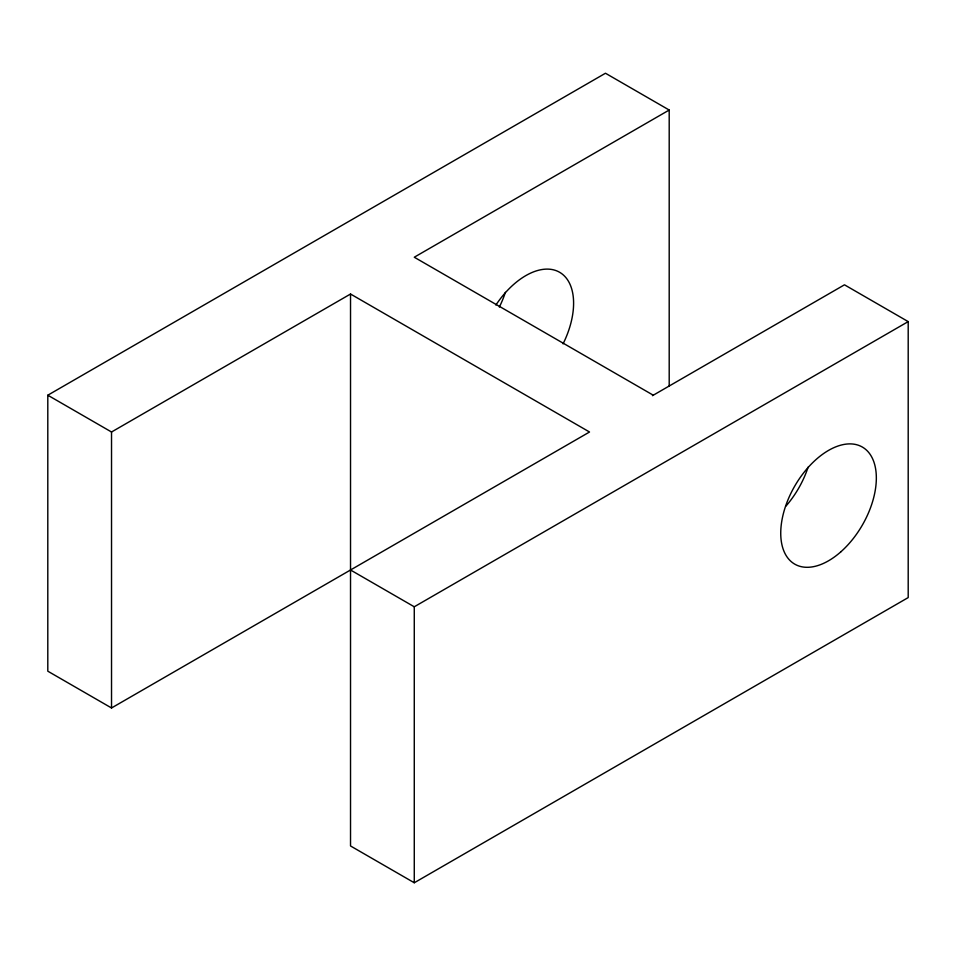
<?xml version="1.0" encoding="UTF-8"?>
<svg xmlns="http://www.w3.org/2000/svg" width="956" height="956" viewBox="0 0 956 956"><rect width="100%" height="100%" fill="white"/><g stroke="black" fill="none" stroke-linecap="round" stroke-linejoin="round"><path stroke-width="1.43" d="M47.8 395.21L111.529 432.004L350.529 294.018L589.529 432.004L111.529 707.978L47.8 671.184L47.8 395.21L605.471 73.242L669.2 110.036L669.2 386.009M669.2 110.036L414.271 257.224L653.271 395.21M652.458 395.676L844.471 284.816L908.2 321.61L908.2 597.584L414.271 882.758L350.529 845.964L350.529 294.018M350.529 569.991L414.271 606.785L908.2 321.61M414.271 606.785L414.271 882.758M111.529 432.004L111.529 707.978M505.389 292.345A67.601 39.029 -60 0 1 499.343 307.055M495.877 305.048A67.601 39.029 -60 0 1 559.595 272.269A67.601 39.029 -60 0 1 563.072 343.849M808.119 467.125A67.601 39.029 -60 0 1 785.952 506.083M840.91 551.767A67.601 39.029 -60 0 0 862.336 447.05A67.601 39.029 -60 0 0 782.367 517.973A67.601 39.029 -60 0 0 840.91 551.767"/></g></svg>
